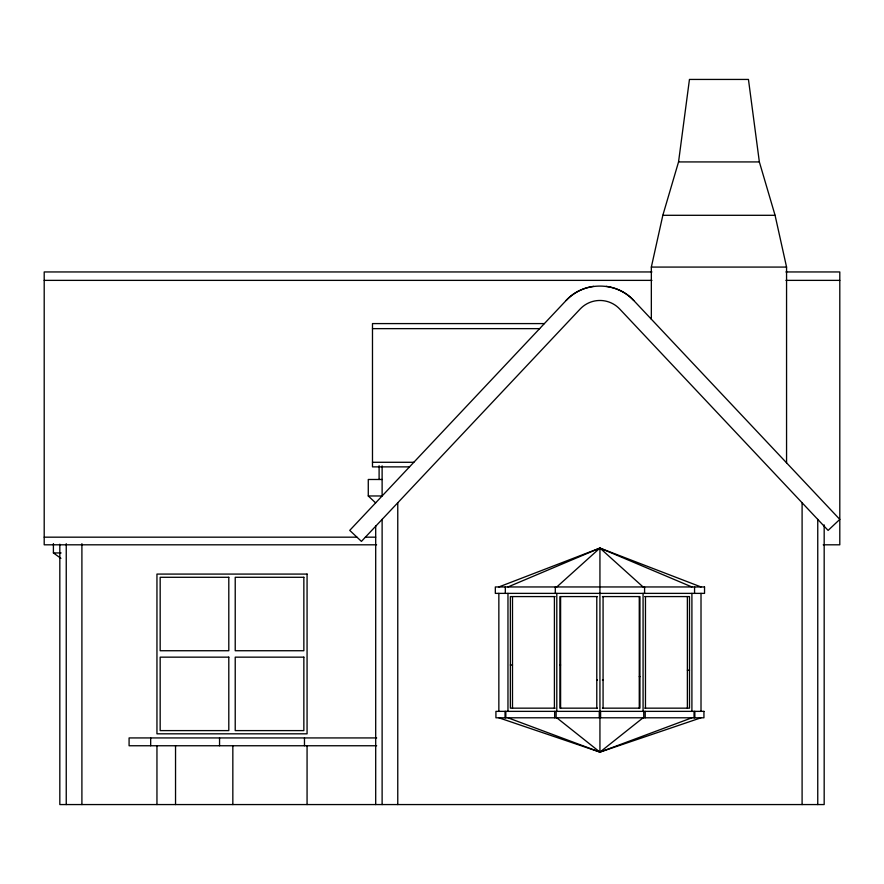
<?xml version="1.0" encoding="UTF-8"?>
<svg xmlns="http://www.w3.org/2000/svg" width="884" height="884" viewBox="0 0 884 884"><rect width="100%" height="100%" fill="white"/><g stroke="black" fill="none" stroke-linecap="round" stroke-linejoin="round"><path stroke-width="1.33" d="M651.342 319.19L651.342 267.078L662.834 215.298L678.547 161.927L689.454 79.438L748.45 79.438L759.356 161.927L775.069 215.298L786.561 267.078L786.561 462.84M566.103 300.516L349.733 530.378L361.423 541.384L580.158 309.013A27.161 27.161 0 0 1 619.706 309.013L828.109 530.4L839.8 519.394L633.762 300.516C616.468 281.278 583.396 281.278 566.103 300.516A46.454 46.454 0 0 1 593.639 286.339M556.798 586.954L599.938 548.069L701.012 586.954M498.852 717.797L599.938 752.107L643.077 717.797M507.969 586.954L599.938 548.069L691.907 586.954M498.852 586.954L599.938 548.069L643.077 586.954M507.969 717.797L599.938 752.107L691.907 717.797M556.798 717.797L599.938 752.107L701.012 717.797M678.547 161.927L759.356 161.927M662.834 215.298L775.069 215.298M651.342 267.078L786.561 267.078M651.95 271.952L44.2 271.952L44.2 544.809L376.606 544.809M785.931 271.952L839.8 271.952L839.8 544.809L823.225 544.809M44.2 280.372L651.95 280.372M785.931 280.372L839.8 280.372M544.389 323.588L372.484 323.588L372.484 466.874L409.513 466.874M372.484 328.638L539.638 328.638M372.484 462.288L413.822 462.288M382.12 479.482L368.274 479.482L368.274 495.968L375.612 502.874M368.274 495.968L382.12 495.968L382.12 465.89M44.2 537.174L356.948 537.174M365.379 537.174L375.678 537.174M53.405 543.583L53.405 552.942L61.106 552.942M555.174 596.578L510.355 596.578L510.355 708.161L555.174 708.161M597.462 596.578L559.937 596.578L559.937 708.161L597.462 708.161M602.413 596.578L639.928 596.578L639.928 708.161L602.413 708.161M644.701 596.578L689.509 596.578L689.509 708.161L644.701 708.161M510.355 665.011L512.499 665.011M559.937 665.011L560.6 665.011M687.376 670.227L689.509 670.227M639.265 676.658L639.928 676.658M596.788 680.072L597.462 680.072M602.413 680.072L603.076 680.072M376.683 737.93L129.086 737.93L129.086 745.753L376.672 745.753M53.405 552.942L60.897 558.345M824.175 524.886L824.175 804.562L59.825 804.562L59.825 544.179M817.755 519.394L817.755 804.562M802.097 502.764L802.097 804.562M701.012 593.374L701.012 711.366M694.835 711.366L694.835 717.797M694.559 586.954L694.559 593.374M694.051 711.366L694.051 717.797M691.907 593.374L691.907 711.366M687.376 596.578L687.376 708.161M645.464 596.578L645.464 708.161M645.209 711.366L645.209 717.797M644.58 586.954L644.58 593.374M643.74 711.366L643.74 717.797M643.077 593.374L643.077 711.366M639.265 596.578L639.265 708.161M603.076 596.578L603.076 708.161M600.601 711.366L600.601 717.797M599.938 548.069L599.938 711.366M599.938 717.797L599.938 752.107M599.275 711.366L599.275 717.797M596.788 596.578L596.788 708.161M560.6 596.578L560.6 708.161M556.798 593.374L556.798 711.366M556.135 711.366L556.135 717.797M555.296 586.954L555.296 593.374M554.655 711.366L554.655 717.797M554.412 596.578L554.412 708.161M512.499 596.578L512.499 708.161M507.969 593.374L507.969 711.366M505.825 711.366L505.825 717.797M505.317 586.954L505.317 593.374M505.04 711.366L505.04 717.797M498.852 593.374L498.852 711.366M397.767 502.764L397.767 804.562M382.12 519.394L382.12 804.562M379.103 465.735L379.103 479.482M375.7 525.814L375.7 804.562M307.068 745.753L307.068 804.562M304.472 737.93L304.472 745.753M232.835 745.753L232.835 804.562M219.552 737.93L219.552 745.753M175.54 745.753L175.54 804.562M156.954 745.753L156.954 804.562M150.678 737.93L150.678 745.753M81.903 543.693L81.903 804.562M66.245 543.693L66.245 804.562M606.236 286.339A46.454 46.454 0 0 1 633.762 300.516M307.068 574.081L156.954 574.081L156.954 733.819L307.068 733.819L307.068 574.081M228.801 577.285L160.17 577.285L160.17 650.734L228.801 650.734L228.801 577.285M303.853 577.285L235.221 577.285L235.221 650.734L303.853 650.734L303.853 577.285M704.537 586.954L495.327 586.954L495.327 593.374L704.537 593.374L704.537 586.954M228.801 657.155L160.17 657.155L160.17 730.604L228.801 730.604L228.801 657.155M303.853 657.155L235.221 657.155L235.221 730.604L303.853 730.604L303.853 657.155M703.94 711.366L495.924 711.366L495.924 717.797L703.94 717.797L703.94 711.366"/></g></svg>
